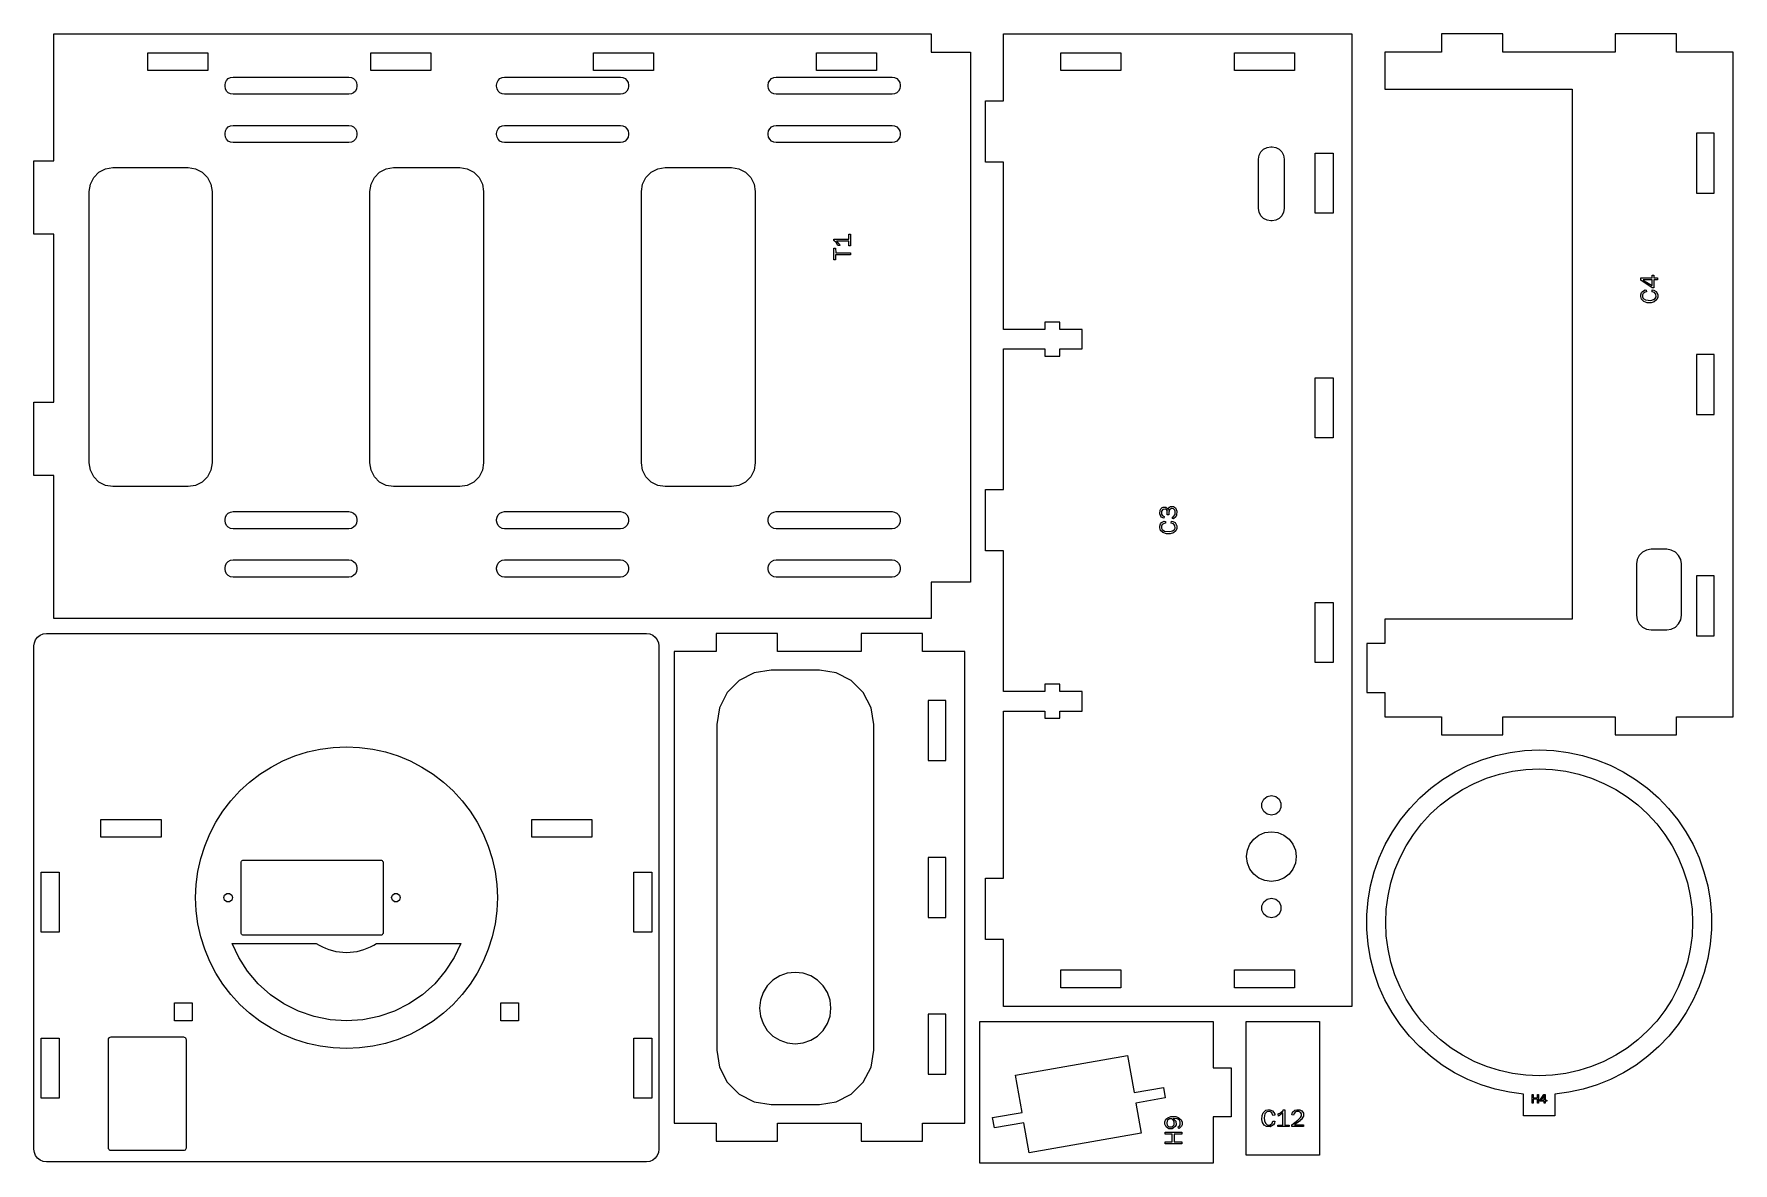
# Model space of a CAD drawing. Header units: millimetres. Extents: x 5 to 287, y 8 to 195.
import ezdxf

# ---------------------------------------------------------------- set-up
doc = ezdxf.new("R2010")
doc.units = ezdxf.units.MM
for name, color, linetype in [('CUT', 1, 'CONTINUOUS'), ('ENGRAVE', 7, 'CONTINUOUS'), ('SCORE', 5, 'CONTINUOUS')]:
    doc.layers.add(name, color=color, linetype=linetype)

msp = doc.modelspace()

# ---------------------------------------------------------------- linework, layer by layer
at = {"layer": 'CUT'}
for points in [[(153.65, 195), (153.65, 192), (160.15, 192), (160.15, 104.15), (153.65, 104.15), (153.65, 98.15), (8.3, 98.15), (8.3, 121.85), (5, 121.85), (5, 134), (8.3, 134), (8.3, 161.85), (5, 161.85), (5, 174), (8.3, 174), (8.3, 195)], [(223.325, 195), (223.325, 33.85), (165.65, 33.85), (165.65, 44.95), (162.65, 44.95), (162.65, 55.1), (165.65, 55.1), (165.65, 82.8), (172.5, 82.8), (172.5, 81.6), (174.95, 81.6), (174.95, 82.8), (178.65, 82.8), (178.65, 86.05), (174.95, 86.05), (174.95, 87.25), (172.5, 87.25), (172.5, 86.05), (165.65, 86.05), (165.65, 109.35), (162.65, 109.35), (162.65, 119.5), (165.65, 119.5), (165.65, 142.8), (172.5, 142.8), (172.5, 141.6), (174.95, 141.6), (174.95, 142.8), (178.65, 142.8), (178.65, 146.05), (174.95, 146.05), (174.95, 147.25), (172.5, 147.25), (172.5, 146.05), (165.65, 146.05), (165.65, 173.75), (162.65, 173.75), (162.65, 183.9), (165.65, 183.9), (165.65, 195)], [(286.501, 81.85), (286.501, 192), (277.119, 192), (277.119, 195), (266.969, 195), (266.969, 192), (248.357, 192), (248.357, 195), (238.207, 195), (238.207, 192), (228.825, 192), (228.825, 185.85), (259.825, 185.85), (259.825, 98), (228.825, 98), (228.825, 94), (225.825, 94), (225.825, 85.85), (228.825, 85.85), (228.825, 81.85), (238.207, 81.85), (238.207, 78.85), (248.357, 78.85), (248.357, 81.85), (266.969, 81.85), (266.969, 78.85), (277.119, 78.85), (277.119, 81.85)], [(33.813, 191.9), (33.813, 188.95), (23.863, 188.95), (23.863, 191.9)], [(70.738, 191.9), (70.738, 188.95), (60.788, 188.95), (60.788, 191.9)], [(107.663, 191.9), (107.663, 188.95), (97.713, 188.95), (97.713, 191.9)], [(144.588, 191.9), (144.588, 188.95), (134.638, 188.95), (134.638, 191.9)], [(185.081, 191.9), (185.081, 188.95), (175.131, 188.95), (175.131, 191.9)], [(213.844, 191.9), (213.844, 188.95), (203.894, 188.95), (203.894, 191.9)], [(37.981, 185), (37.566, 185.066), (37.197, 185.254), (36.904, 185.547), (36.716, 185.916), (36.65, 186.331), (36.65, 186.519), (36.716, 186.934), (36.904, 187.303), (37.197, 187.596), (37.566, 187.784), (37.981, 187.85), (57.169, 187.85), (57.584, 187.784), (57.953, 187.596), (58.246, 187.303), (58.434, 186.934), (58.5, 186.519), (58.5, 186.331), (58.434, 185.916), (58.246, 185.547), (57.953, 185.254), (57.584, 185.066), (57.169, 185)], [(82.981, 185), (82.566, 185.066), (82.197, 185.254), (81.904, 185.547), (81.716, 185.916), (81.65, 186.331), (81.65, 186.519), (81.716, 186.934), (81.904, 187.303), (82.197, 187.596), (82.566, 187.784), (82.981, 187.85), (102.169, 187.85), (102.584, 187.784), (102.953, 187.596), (103.246, 187.303), (103.434, 186.934), (103.5, 186.519), (103.5, 186.331), (103.434, 185.916), (103.246, 185.547), (102.953, 185.254), (102.584, 185.066), (102.169, 185)], [(127.981, 185), (127.566, 185.066), (127.197, 185.254), (126.904, 185.547), (126.716, 185.916), (126.65, 186.331), (126.65, 186.519), (126.716, 186.934), (126.904, 187.303), (127.197, 187.596), (127.566, 187.784), (127.981, 187.85), (147.169, 187.85), (147.584, 187.784), (147.953, 187.596), (148.246, 187.303), (148.434, 186.934), (148.5, 186.519), (148.5, 186.331), (148.434, 185.916), (148.246, 185.547), (147.953, 185.254), (147.584, 185.066), (147.169, 185)], [(37.981, 177), (37.566, 177.066), (37.197, 177.254), (36.904, 177.547), (36.716, 177.916), (36.65, 178.331), (36.65, 178.519), (36.716, 178.934), (36.904, 179.303), (37.197, 179.596), (37.566, 179.784), (37.981, 179.85), (57.169, 179.85), (57.584, 179.784), (57.953, 179.596), (58.246, 179.303), (58.434, 178.934), (58.5, 178.519), (58.5, 178.331), (58.434, 177.916), (58.246, 177.547), (57.953, 177.254), (57.584, 177.066), (57.169, 177)], [(82.981, 177), (82.566, 177.066), (82.197, 177.254), (81.904, 177.547), (81.716, 177.916), (81.65, 178.331), (81.65, 178.519), (81.716, 178.934), (81.904, 179.303), (82.197, 179.596), (82.566, 179.784), (82.981, 179.85), (102.169, 179.85), (102.584, 179.784), (102.953, 179.596), (103.246, 179.303), (103.434, 178.934), (103.5, 178.519), (103.5, 178.331), (103.434, 177.916), (103.246, 177.547), (102.953, 177.254), (102.584, 177.066), (102.169, 177)], [(127.981, 177), (127.566, 177.066), (127.197, 177.254), (126.904, 177.547), (126.716, 177.916), (126.65, 178.331), (126.65, 178.519), (126.716, 178.934), (126.904, 179.303), (127.197, 179.596), (127.566, 179.784), (127.981, 179.85), (147.169, 179.85), (147.584, 179.784), (147.953, 179.596), (148.246, 179.303), (148.434, 178.934), (148.5, 178.519), (148.5, 178.331), (148.434, 177.916), (148.246, 177.547), (147.953, 177.254), (147.584, 177.066), (147.169, 177)], [(283.401, 168.617), (283.401, 178.567), (280.451, 178.567), (280.451, 168.617)], [(209.931, 164.05), (209.3, 164.15), (208.735, 164.437), (208.287, 164.885), (208, 165.45), (207.9, 166.081), (207.9, 174.269), (208, 174.9), (208.287, 175.465), (208.735, 175.913), (209.3, 176.2), (209.931, 176.3), (210.119, 176.3), (210.75, 176.2), (211.315, 175.913), (211.763, 175.465), (212.05, 174.9), (212.15, 174.269), (212.15, 166.081), (212.05, 165.45), (211.763, 164.885), (211.315, 164.437), (210.75, 164.15), (210.119, 164.05)], [(220.225, 175.275), (220.225, 165.325), (217.275, 165.325), (217.275, 175.275)], [(18.081, 120), (16.862, 120.193), (15.768, 120.75), (14.9, 121.618), (14.343, 122.712), (14.15, 123.931), (14.15, 168.919), (14.343, 170.138), (14.9, 171.232), (15.768, 172.1), (16.862, 172.657), (18.081, 172.85), (30.569, 172.85), (31.788, 172.657), (32.882, 172.1), (33.75, 171.232), (34.307, 170.138), (34.5, 168.919), (34.5, 123.931), (34.307, 122.712), (33.75, 121.618), (32.882, 120.75), (31.788, 120.193), (30.569, 120)], [(64.581, 120), (63.362, 120.193), (62.268, 120.75), (61.4, 121.618), (60.843, 122.712), (60.65, 123.931), (60.65, 168.919), (60.843, 170.138), (61.4, 171.232), (62.268, 172.1), (63.362, 172.657), (64.581, 172.85), (75.569, 172.85), (76.788, 172.657), (77.882, 172.1), (78.75, 171.232), (79.307, 170.138), (79.5, 168.919), (79.5, 123.931), (79.307, 122.712), (78.75, 121.618), (77.882, 120.75), (76.788, 120.193), (75.569, 120)], [(109.581, 120), (108.362, 120.193), (107.268, 120.75), (106.4, 121.618), (105.843, 122.712), (105.65, 123.931), (105.65, 168.919), (105.843, 170.138), (106.4, 171.232), (107.268, 172.1), (108.362, 172.657), (109.581, 172.85), (120.569, 172.85), (121.788, 172.657), (122.882, 172.1), (123.75, 171.232), (124.307, 170.138), (124.5, 168.919), (124.5, 123.931), (124.307, 122.712), (123.75, 121.618), (122.882, 120.75), (121.788, 120.193), (120.569, 120)], [(283.401, 131.95), (283.401, 141.9), (280.451, 141.9), (280.451, 131.95)], [(220.225, 138.025), (220.225, 128.075), (217.275, 128.075), (217.275, 138.025)], [(37.981, 113), (37.566, 113.066), (37.197, 113.254), (36.904, 113.547), (36.716, 113.916), (36.65, 114.331), (36.65, 114.519), (36.716, 114.934), (36.904, 115.303), (37.197, 115.596), (37.566, 115.784), (37.981, 115.85), (57.169, 115.85), (57.584, 115.784), (57.953, 115.596), (58.246, 115.303), (58.434, 114.934), (58.5, 114.519), (58.5, 114.331), (58.434, 113.916), (58.246, 113.547), (57.953, 113.254), (57.584, 113.066), (57.169, 113)], [(82.981, 113), (82.566, 113.066), (82.197, 113.254), (81.904, 113.547), (81.716, 113.916), (81.65, 114.331), (81.65, 114.519), (81.716, 114.934), (81.904, 115.303), (82.197, 115.596), (82.566, 115.784), (82.981, 115.85), (102.169, 115.85), (102.584, 115.784), (102.953, 115.596), (103.246, 115.303), (103.434, 114.934), (103.5, 114.519), (103.5, 114.331), (103.434, 113.916), (103.246, 113.547), (102.953, 113.254), (102.584, 113.066), (102.169, 113)], [(127.981, 113), (127.566, 113.066), (127.197, 113.254), (126.904, 113.547), (126.716, 113.916), (126.65, 114.331), (126.65, 114.519), (126.716, 114.934), (126.904, 115.303), (127.197, 115.596), (127.566, 115.784), (127.981, 115.85), (147.169, 115.85), (147.584, 115.784), (147.953, 115.596), (148.246, 115.303), (148.434, 114.934), (148.5, 114.519), (148.5, 114.331), (148.434, 113.916), (148.246, 113.547), (147.953, 113.254), (147.584, 113.066), (147.169, 113)], [(37.981, 105), (37.566, 105.066), (37.197, 105.254), (36.904, 105.547), (36.716, 105.916), (36.65, 106.331), (36.65, 106.519), (36.716, 106.934), (36.904, 107.303), (37.197, 107.596), (37.566, 107.784), (37.981, 107.85), (57.169, 107.85), (57.584, 107.784), (57.953, 107.596), (58.246, 107.303), (58.434, 106.934), (58.5, 106.519), (58.5, 106.331), (58.434, 105.916), (58.246, 105.547), (57.953, 105.254), (57.584, 105.066), (57.169, 105)], [(82.981, 105), (82.566, 105.066), (82.197, 105.254), (81.904, 105.547), (81.716, 105.916), (81.65, 106.331), (81.65, 106.519), (81.716, 106.934), (81.904, 107.303), (82.197, 107.596), (82.566, 107.784), (82.981, 107.85), (102.169, 107.85), (102.584, 107.784), (102.953, 107.596), (103.246, 107.303), (103.434, 106.934), (103.5, 106.519), (103.5, 106.331), (103.434, 105.916), (103.246, 105.547), (102.953, 105.254), (102.584, 105.066), (102.169, 105)], [(127.981, 105), (127.566, 105.066), (127.197, 105.254), (126.904, 105.547), (126.716, 105.916), (126.65, 106.331), (126.65, 106.519), (126.716, 106.934), (126.904, 107.303), (127.197, 107.596), (127.566, 107.784), (127.981, 107.85), (147.169, 107.85), (147.584, 107.784), (147.953, 107.596), (148.246, 107.303), (148.434, 106.934), (148.5, 106.519), (148.5, 106.331), (148.434, 105.916), (148.246, 105.547), (147.953, 105.254), (147.584, 105.066), (147.169, 105)], [(272.932, 109.6), (272.177, 109.48), (271.501, 109.136), (270.965, 108.6), (270.62, 107.924), (270.501, 107.169), (270.501, 98.681), (270.62, 97.926), (270.965, 97.25), (271.501, 96.714), (272.177, 96.37), (272.932, 96.25), (275.52, 96.25), (276.275, 96.37), (276.951, 96.714), (277.487, 97.25), (277.831, 97.926), (277.951, 98.681), (277.951, 107.169), (277.831, 107.924), (277.487, 108.6), (276.951, 109.136), (276.275, 109.48), (275.52, 109.6)], [(283.401, 95.283), (283.401, 105.233), (280.451, 105.233), (280.451, 95.283)], [(220.225, 100.775), (220.225, 90.825), (217.275, 90.825), (217.275, 100.775)], [(106.48, 8.1), (7.07, 8.1), (6.538, 8.17), (6.037, 8.377), (5.607, 8.707), (5.277, 9.137), (5.07, 9.638), (5, 10.17), (5, 93.58), (5.07, 94.112), (5.277, 94.613), (5.607, 95.043), (6.037, 95.373), (6.538, 95.58), (7.07, 95.65), (106.48, 95.65), (107.012, 95.58), (107.513, 95.373), (107.943, 95.043), (108.273, 94.613), (108.48, 94.112), (108.55, 93.58), (108.55, 10.17), (108.48, 9.638), (108.273, 9.137), (107.943, 8.707), (107.513, 8.377), (107.012, 8.17)], [(159.2, 14.5), (159.2, 92.65), (152.2, 92.65), (152.2, 95.65), (142.05, 95.65), (142.05, 92.65), (128.2, 92.65), (128.2, 95.65), (118.05, 95.65), (118.05, 92.65), (111.05, 92.65), (111.05, 14.5), (118.05, 14.5), (118.05, 11.5), (128.2, 11.5), (128.2, 14.5), (142.05, 14.5), (142.05, 11.5), (152.2, 11.5), (152.2, 14.5)], [(156.1, 74.6), (156.1, 84.55), (153.15, 84.55), (153.15, 74.6)], [(251.802, 19.319), (249.467, 19.625), (247.1, 20.142), (244.785, 20.858), (242.539, 21.767), (240.378, 22.864), (238.318, 24.139), (236.373, 25.585), (234.558, 27.19), (232.885, 28.943), (231.366, 30.832), (230.014, 32.842), (228.836, 34.96), (227.842, 37.17), (227.039, 39.456), (226.433, 41.802), (226.027, 44.191), (225.825, 46.606), (225.829, 49.029), (226.038, 51.444), (226.451, 53.831), (227.064, 56.176), (227.874, 58.459), (228.875, 60.666), (230.059, 62.781), (231.418, 64.787), (232.941, 66.671), (234.619, 68.419), (236.44, 70.019), (238.389, 71.459), (240.453, 72.728), (242.617, 73.818), (244.866, 74.721), (247.183, 75.43), (249.552, 75.94), (251.956, 76.247), (254.377, 76.35), (256.798, 76.247), (259.201, 75.94), (261.57, 75.43), (263.887, 74.721), (266.136, 73.818), (268.3, 72.728), (270.364, 71.459), (272.314, 70.019), (274.134, 68.419), (275.812, 66.671), (277.336, 64.787), (278.694, 62.781), (279.878, 60.666), (280.879, 58.459), (281.689, 56.176), (282.302, 53.831), (282.715, 51.444), (282.924, 49.029), (282.928, 46.606), (282.726, 44.191), (282.321, 41.802), (281.714, 39.456), (280.911, 37.17), (279.917, 34.96), (278.739, 32.842), (277.387, 30.832), (275.868, 28.943), (274.196, 27.19), (272.38, 25.585), (270.436, 24.139), (268.375, 22.864), (266.214, 21.767), (263.968, 20.858), (261.653, 20.142), (259.286, 19.625), (256.952, 19.319), (256.952, 15.7), (251.802, 15.7)], [(228.952, 47.775), (229.048, 49.991), (229.338, 52.19), (229.818, 54.355), (230.485, 56.471), (231.334, 58.52), (232.358, 60.487), (233.55, 62.358), (234.9, 64.118), (236.398, 65.753), (238.034, 67.252), (239.793, 68.602), (241.664, 69.794), (243.632, 70.818), (245.681, 71.667), (247.796, 72.334), (249.962, 72.814), (252.161, 73.103), (254.377, 73.2), (256.593, 73.103), (258.792, 72.814), (260.957, 72.334), (263.072, 71.667), (265.122, 70.818), (267.089, 69.794), (268.96, 68.602), (270.719, 67.252), (272.355, 65.753), (273.853, 64.118), (275.203, 62.358), (276.395, 60.487), (277.419, 58.52), (278.268, 56.471), (278.935, 54.355), (279.415, 52.19), (279.705, 49.991), (279.802, 47.775), (279.705, 45.559), (279.415, 43.36), (278.935, 41.194), (278.268, 39.079), (277.419, 37.03), (276.395, 35.062), (275.203, 33.192), (273.853, 31.432), (272.355, 29.797), (270.719, 28.298), (268.96, 26.948), (267.089, 25.756), (265.122, 24.732), (263.072, 23.883), (260.957, 23.216), (258.792, 22.736), (256.593, 22.447), (254.377, 22.35), (252.161, 22.447), (249.962, 22.736), (247.796, 23.216), (245.681, 23.883), (243.632, 24.732), (241.664, 25.756), (239.793, 26.948), (238.034, 28.298), (236.398, 29.797), (234.9, 31.432), (233.55, 33.192), (232.358, 35.062), (231.334, 37.03), (230.485, 39.079), (229.818, 41.194), (229.338, 43.36), (229.048, 45.559)], [(210.025, 65.552), (209.321, 65.713), (208.756, 66.163), (208.443, 66.814), (208.443, 67.536), (208.756, 68.187), (209.321, 68.637), (210.025, 68.798), (210.729, 68.637), (211.294, 68.187), (211.607, 67.536), (211.607, 66.814), (211.294, 66.163), (210.729, 65.713)], [(26.05, 61.9), (16.1, 61.9), (16.1, 64.85), (26.05, 64.85)], [(97.45, 61.9), (87.5, 61.9), (87.5, 64.85), (97.45, 64.85)], [(210.025, 54.551), (208.958, 54.691), (207.963, 55.103), (207.109, 55.759), (206.453, 56.613), (206.041, 57.608), (205.901, 58.675), (206.041, 59.742), (206.453, 60.737), (207.109, 61.591), (207.963, 62.247), (208.958, 62.659), (210.025, 62.799), (211.092, 62.659), (212.087, 62.247), (212.941, 61.591), (213.597, 60.737), (214.009, 59.742), (214.149, 58.675), (214.009, 57.608), (213.597, 56.613), (212.941, 55.759), (212.087, 55.103), (211.092, 54.691)], [(39.3, 57.669), (39.322, 57.806), (39.382, 57.924), (39.476, 58.018), (39.594, 58.078), (39.731, 58.1), (62.419, 58.1), (62.556, 58.078), (62.674, 58.018), (62.768, 57.924), (62.828, 57.806), (62.85, 57.669), (62.85, 46.081), (62.828, 45.944), (62.768, 45.826), (62.674, 45.732), (62.556, 45.672), (62.419, 45.65), (39.731, 45.65), (39.594, 45.672), (39.476, 45.732), (39.382, 45.826), (39.322, 45.944), (39.3, 46.081)], [(156.1, 48.6), (156.1, 58.55), (153.15, 58.55), (153.15, 48.6)], [(9.15, 46.15), (6.2, 46.15), (6.2, 56.1), (9.15, 56.1)], [(107.35, 46.15), (104.4, 46.15), (104.4, 56.1), (107.35, 56.1)], [(36.454, 51.875), (36.592, 52.299), (36.952, 52.561), (37.398, 52.561), (37.758, 52.299), (37.896, 51.875), (37.758, 51.451), (37.398, 51.189), (36.952, 51.189), (36.592, 51.451)], [(64.254, 51.875), (64.392, 52.299), (64.752, 52.561), (65.198, 52.561), (65.558, 52.299), (65.696, 51.875), (65.558, 51.451), (65.198, 51.189), (64.752, 51.189), (64.392, 51.451)], [(210.025, 48.552), (209.321, 48.713), (208.756, 49.163), (208.443, 49.814), (208.443, 50.536), (208.756, 51.187), (209.321, 51.637), (210.025, 51.798), (210.729, 51.637), (211.294, 51.187), (211.607, 50.536), (211.607, 49.814), (211.294, 49.163), (210.729, 48.713)], [(75.735, 44.3), (74.626, 41.949), (73.153, 39.671), (71.391, 37.608), (69.372, 35.797), (67.13, 34.27), (64.705, 33.053), (62.141, 32.168), (59.482, 31.63), (56.775, 31.45), (54.068, 31.63), (51.409, 32.168), (48.845, 33.053), (46.42, 34.27), (44.178, 35.797), (42.159, 37.608), (40.397, 39.671), (38.924, 41.949), (37.815, 44.3), (51.779, 44.3), (52.261, 44.002), (52.783, 43.725), (53.321, 43.483), (53.874, 43.276), (54.439, 43.106), (55.015, 42.972), (55.597, 42.877), (56.185, 42.819), (56.775, 42.8), (57.365, 42.819), (57.953, 42.877), (58.535, 42.972), (59.111, 43.106), (59.676, 43.276), (60.229, 43.483), (60.767, 43.725), (61.289, 44.002), (61.771, 44.3)], [(131.125, 39.5), (129.807, 39.351), (128.554, 38.913), (127.431, 38.207), (126.493, 37.269), (125.787, 36.146), (125.349, 34.893), (125.2, 33.575), (125.349, 32.257), (125.787, 31.004), (126.493, 29.881), (127.431, 28.943), (128.554, 28.237), (129.807, 27.799), (131.125, 27.65), (132.443, 27.799), (133.696, 28.237), (134.819, 28.943), (135.757, 29.881), (136.463, 31.004), (136.901, 32.257), (137.05, 33.575), (136.901, 34.893), (136.463, 36.146), (135.757, 37.269), (134.819, 38.207), (133.696, 38.913), (132.443, 39.351)], [(185.081, 39.9), (185.081, 36.95), (175.131, 36.95), (175.131, 39.9)], [(213.844, 39.9), (213.844, 36.95), (203.894, 36.95), (203.894, 39.9)], [(31.218, 31.472), (28.268, 31.472), (28.268, 34.422), (31.218, 34.422)], [(85.282, 31.472), (82.332, 31.472), (82.332, 34.422), (85.282, 34.422)], [(156.1, 22.6), (156.1, 32.55), (153.15, 32.55), (153.15, 22.6)], [(200.35, 31.35), (200.35, 23.7), (203.35, 23.7), (203.35, 15.55), (200.35, 15.55), (200.35, 7.9), (161.7, 7.9), (161.7, 31.35)], [(218, 9.2), (205.85, 9.2), (205.85, 31.35), (218, 31.35)], [(9.15, 18.65), (6.2, 18.65), (6.2, 28.6), (9.15, 28.6)], [(17.35, 28.369), (17.372, 28.506), (17.432, 28.624), (17.526, 28.718), (17.644, 28.778), (17.781, 28.8), (29.769, 28.8), (29.906, 28.778), (30.024, 28.718), (30.118, 28.624), (30.178, 28.506), (30.2, 28.369), (30.2, 10.381), (30.178, 10.244), (30.118, 10.126), (30.024, 10.032), (29.906, 9.972), (29.769, 9.95), (17.781, 9.95), (17.644, 9.972), (17.526, 10.032), (17.432, 10.126), (17.372, 10.244), (17.35, 10.381)], [(107.35, 18.65), (104.4, 18.65), (104.4, 28.6), (107.35, 28.6)], [(192.141, 20.421), (192.445, 18.697), (187.57, 17.838), (188.452, 12.837), (169.888, 9.564), (169.006, 14.565), (164.131, 13.705), (163.828, 15.428), (168.702, 16.288), (167.617, 22.443), (186.181, 25.716), (187.266, 19.561)]]:
    msp.add_lwpolyline(points, close=True, dxfattribs=at)
at = {"layer": 'ENGRAVE'}
for points in [[(137.522, 160.761), (137.522, 161.011), (140.022, 161.011), (140.022, 161.803), (140.272, 161.803), (140.272, 159.886), (140.022, 159.886), (140.022, 160.678), (137.98, 160.678), (138.522, 160.011), (138.522, 159.928), (138.189, 159.928), (137.897, 160.428)], [(137.522, 157.595), (137.522, 159.511), (137.814, 159.511), (137.855, 158.72), (140.272, 158.72), (140.272, 158.386), (137.814, 158.386), (137.814, 157.595)], [(271.253, 154.181), (271.253, 154.597), (273.087, 154.597), (273.087, 155.056), (273.378, 155.056), (273.378, 154.597), (274.003, 154.597), (274.003, 154.264), (273.378, 154.264), (273.378, 152.931), (273.087, 152.931)], [(271.212, 151.472), (271.212, 151.764), (271.337, 152.139), (271.503, 152.347), (271.962, 152.597), (272.128, 152.556), (272.17, 152.264), (271.92, 152.222), (271.628, 152.014), (271.503, 151.764), (271.503, 151.431), (271.628, 151.181), (272.003, 150.931), (272.878, 150.847), (273.337, 150.972), (273.628, 151.181), (273.753, 151.431), (273.712, 151.889), (273.503, 152.139), (273.087, 152.264), (273.128, 152.597), (273.378, 152.556), (273.753, 152.347), (274.045, 151.806), (274.045, 151.389), (273.878, 150.972), (273.462, 150.639), (272.92, 150.472), (272.295, 150.472), (271.712, 150.681), (271.337, 151.056)], [(271.587, 154.264), (271.753, 154.097), (273.087, 153.306), (273.087, 154.264)], [(191.529, 115.487), (191.571, 116.071), (191.696, 116.321), (191.904, 116.529), (192.113, 116.612), (192.529, 116.571), (192.779, 116.362), (192.904, 116.112), (192.946, 116.362), (193.154, 116.612), (193.321, 116.696), (193.779, 116.696), (194.113, 116.487), (194.363, 115.904), (194.321, 115.237), (194.196, 114.987), (193.821, 114.654), (193.654, 114.696), (193.613, 114.946), (193.821, 115.029), (194.071, 115.362), (194.071, 115.946), (193.988, 116.154), (193.779, 116.321), (193.446, 116.362), (193.154, 116.154), (193.029, 115.779), (193.029, 115.321), (192.738, 115.321), (192.738, 115.946), (192.613, 116.154), (192.446, 116.237), (192.029, 116.196), (191.821, 115.904), (191.821, 115.446), (191.904, 115.279), (192.238, 115.029), (192.196, 114.737), (191.779, 114.946)], [(191.529, 113.154), (191.529, 113.446), (191.654, 113.821), (191.821, 114.029), (192.279, 114.279), (192.446, 114.237), (192.488, 113.946), (192.238, 113.904), (191.946, 113.696), (191.821, 113.446), (191.821, 113.112), (191.946, 112.862), (192.321, 112.612), (193.196, 112.529), (193.654, 112.654), (193.946, 112.862), (194.071, 113.112), (194.029, 113.571), (193.821, 113.821), (193.404, 113.946), (193.446, 114.279), (193.696, 114.237), (194.071, 114.029), (194.363, 113.487), (194.363, 113.071), (194.196, 112.654), (193.779, 112.321), (193.238, 112.154), (192.613, 112.154), (192.029, 112.362), (191.654, 112.737)], [(127.125, 89.575), (124.344, 89.135), (121.835, 87.856), (119.844, 85.865), (118.565, 83.356), (118.125, 80.575), (118.125, 26.575), (118.565, 23.794), (119.844, 21.285), (121.835, 19.294), (124.344, 18.015), (127.125, 17.575), (135.125, 17.575), (137.906, 18.015), (140.415, 19.294), (142.406, 21.285), (143.685, 23.794), (144.125, 26.575), (144.125, 80.575), (143.685, 83.356), (142.406, 85.865), (140.415, 87.856), (137.906, 89.135), (135.125, 89.575)], [(253.228, 19.269), (253.403, 19.269), (253.403, 18.678), (254.081, 18.678), (254.081, 19.269), (254.256, 19.269), (254.256, 17.825), (254.081, 17.825), (254.081, 18.503), (253.403, 18.503), (253.403, 17.825), (253.228, 17.825)], [(255.153, 19.269), (255.394, 19.269), (255.394, 18.306), (255.634, 18.306), (255.634, 18.153), (255.394, 18.153), (255.394, 17.825), (255.219, 17.825), (255.219, 18.153), (254.497, 18.175), (254.497, 18.284)], [(255.219, 19.116), (254.738, 18.394), (254.716, 18.306), (255.219, 18.306)], [(192.385, 14.333), (192.385, 14.708), (192.552, 15.166), (192.843, 15.416), (193.343, 15.583), (194.177, 15.583), (194.593, 15.458), (195.052, 15.083), (195.218, 14.666), (195.218, 14.25), (195.135, 14), (194.718, 13.625), (194.635, 13.666), (194.593, 13.916), (194.718, 13.958), (194.927, 14.25), (194.927, 14.75), (194.718, 15.041), (194.385, 15.208), (193.76, 15.291), (194.177, 14.833), (194.218, 14.25), (194.093, 13.958), (193.593, 13.583), (193.052, 13.583), (192.843, 13.666), (192.593, 13.875)], [(192.677, 14.458), (192.76, 14.166), (192.927, 14), (193.093, 13.916), (193.552, 13.916), (193.885, 14.208), (193.927, 14.791), (193.718, 15.083), (193.468, 15.208), (193.135, 15.208), (192.76, 14.958)], [(209.446, 16.733), (209.779, 16.733), (210.196, 16.567), (210.446, 16.275), (210.571, 15.983), (210.571, 15.817), (210.279, 15.775), (210.113, 16.192), (209.738, 16.442), (209.238, 16.358), (208.946, 16.025), (208.821, 15.4), (208.863, 14.9), (209.029, 14.483), (209.238, 14.275), (209.404, 14.192), (209.779, 14.192), (210.154, 14.483), (210.279, 14.858), (210.571, 14.817), (210.529, 14.525), (210.363, 14.233), (209.821, 13.9), (209.196, 13.942), (208.821, 14.192), (208.571, 14.608), (208.446, 15.108), (208.488, 15.775), (208.654, 16.233), (209.113, 16.65)], [(211.946, 16.692), (212.238, 16.692), (212.238, 14.192), (212.988, 14.192), (212.988, 13.942), (211.071, 13.942), (211.071, 14.192), (211.904, 14.192), (211.904, 16.233), (211.196, 15.692), (211.154, 16.067), (211.529, 16.233), (211.946, 16.608)], [(214.238, 16.733), (214.738, 16.692), (215.071, 16.525), (215.321, 16.15), (215.321, 15.65), (214.946, 15.067), (214.863, 15.067), (214.654, 14.817), (213.863, 14.233), (215.321, 14.233), (215.363, 13.942), (213.404, 13.942), (213.404, 14.233), (214.404, 14.983), (214.863, 15.442), (214.988, 15.733), (214.988, 16.067), (214.904, 16.233), (214.571, 16.442), (214.154, 16.442), (213.988, 16.358), (213.779, 16.108), (213.696, 15.817), (213.404, 15.9), (213.529, 16.317), (213.904, 16.65)], [(192.427, 11.083), (192.427, 11.416), (193.552, 11.416), (193.552, 12.708), (192.427, 12.708), (192.427, 13.041), (195.177, 13.041), (195.177, 12.708), (193.885, 12.708), (193.885, 11.416), (195.177, 11.416), (195.177, 11.083)]]:
    msp.add_lwpolyline(points, close=True, dxfattribs=at)
at = {"layer": 'SCORE'}
msp.add_lwpolyline([(31.775, 51.875), (31.87, 54.054), (32.155, 56.216), (32.627, 58.345), (33.283, 60.426), (34.117, 62.44), (35.124, 64.375), (36.296, 66.214), (37.624, 67.945), (39.097, 69.553), (40.705, 71.026), (42.436, 72.354), (44.275, 73.526), (46.21, 74.533), (48.224, 75.367), (50.305, 76.023), (52.434, 76.495), (54.596, 76.78), (56.775, 76.875), (58.954, 76.78), (61.116, 76.495), (63.245, 76.023), (65.326, 75.367), (67.34, 74.533), (69.275, 73.526), (71.114, 72.354), (72.845, 71.026), (74.453, 69.553), (75.926, 67.945), (77.254, 66.214), (78.426, 64.375), (79.433, 62.44), (80.267, 60.426), (80.923, 58.345), (81.395, 56.216), (81.68, 54.054), (81.775, 51.875), (81.68, 49.696), (81.395, 47.534), (80.923, 45.405), (80.267, 43.324), (79.433, 41.31), (78.426, 39.375), (77.254, 37.536), (75.926, 35.805), (74.453, 34.197), (72.845, 32.724), (71.114, 31.396), (69.275, 30.224), (67.34, 29.217), (65.326, 28.383), (63.245, 27.727), (61.116, 27.255), (58.954, 26.97), (56.775, 26.875), (54.596, 26.97), (52.434, 27.255), (50.305, 27.727), (48.224, 28.383), (46.21, 29.217), (44.275, 30.224), (42.436, 31.396), (40.705, 32.724), (39.097, 34.197), (37.624, 35.805), (36.296, 37.536), (35.124, 39.375), (34.117, 41.31), (33.283, 43.324), (32.627, 45.405), (32.155, 47.534), (31.87, 49.696)], close=True, dxfattribs=at)

doc.saveas('drawing.dxf')
